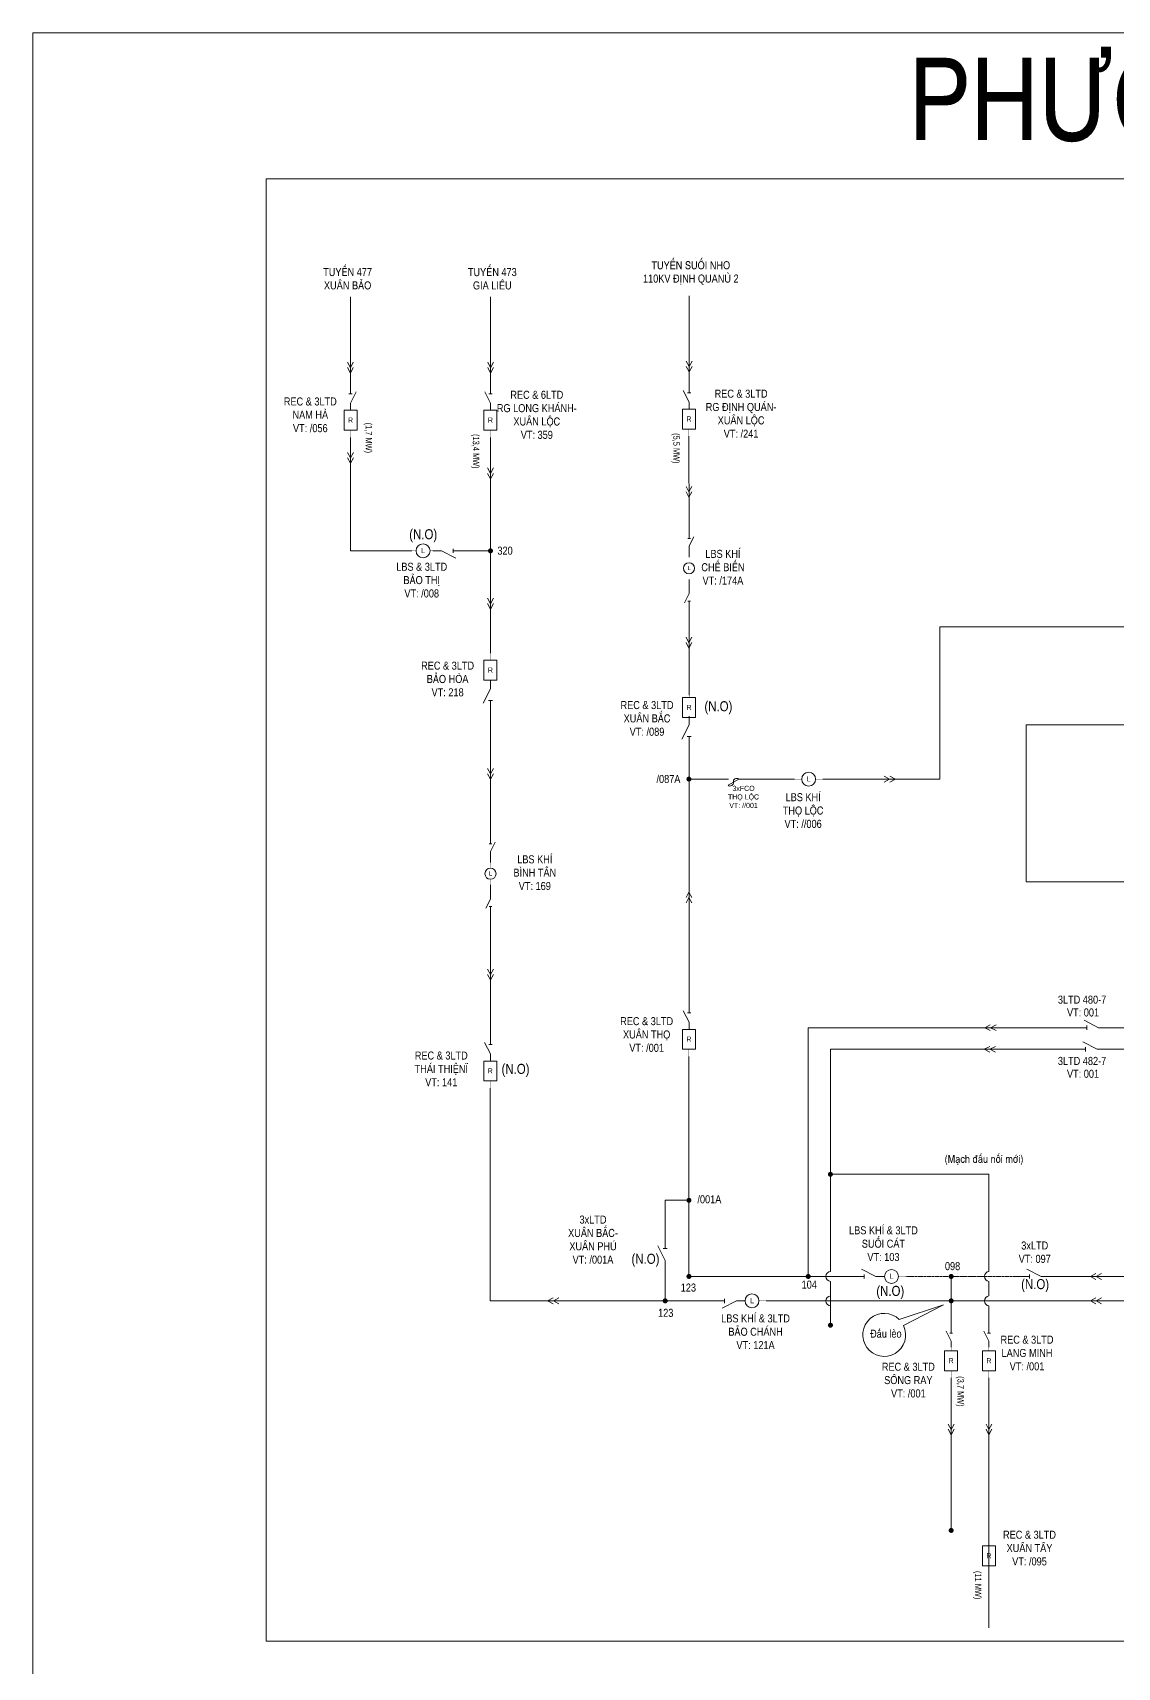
# Model space of a CAD drawing. Header units: inches. Extents: x 2152 to 4977, y -3144 to -873.
# Drawn here: x 4314.4 to 4600.9, y -2669.5 to -2238 of the extents above; entities that cross this region are included whole.
import ezdxf
from ezdxf.enums import TextEntityAlignment as Align

# ---------------------------------------------------------------- set-up
doc = ezdxf.new("R2010")
doc.units = ezdxf.units.IN
doc.header["$LTSCALE"] = 0.2
doc.header["$MEASUREMENT"] = 0
doc.linetypes.add('DASHED', pattern=[0.75, 0.5, -0.25])
doc.layers.get('0').update_dxf_attribs({"lineweight": 5})
for name, color, linetype, lineweight in [('Cap ngam', 1, 'DASHED', 15), ('Day 22kV', 1, 'Continuous', 13), ('Khung', 7, 'Continuous', 13), ('Text', 7, 'Continuous', 9), ('Thiet bi', 3, 'Continuous', 9)]:
    doc.layers.add(name, color=color, linetype=linetype, lineweight=lineweight)
doc.styles.add('V-H-C', font='VHELVCN.TTF')
doc.styles.add('V-H-C-B', font='VHELVCB.TTF')

# ---------------------------------------------------------------- blocks, each defined once
blk = doc.blocks.new('ALTD')
at = {"color": 0}
for points in [[(3.38, 1.08), (1.27, 0), (0, 0)], [(2.99, 0.31), (2.99, -0.31)], [(2.99, 0), (4.73, 0)]]:
    blk.add_lwpolyline(points, dxfattribs=at)
blk = doc.blocks.new('FCO')
at = {"color": 0}
blk.add_lwpolyline([(0, 0, 0.707499), (0.8, 0.8, -0.707499), (1.6, 1.6, -5.301682)], format="xyb", dxfattribs=at)
blk.add_lwpolyline([(0, 0), (1.6, 1.6)], dxfattribs=at)

msp = doc.modelspace()

# ---------------------------------------------------------------- linework, layer by layer
at = {"layer": 'Cap ngam', "linetype": 'DASHED', "ltscale": 50, "elevation": 0.2}
msp.add_lwpolyline([(4617, -2500.63), (4614.25, -2500.63, 0.818695), (4610.22, -2500.63), (4598.18, -2500.63)], format="xyb", dxfattribs=at)
at = {"layer": 'Day 22kV'}
for p, q in [((4398.31, -2330.8, -0.44), (4398.31, -2307.73, -0.44)), ((4435.35, -2330.8, -0.44), (4435.35, -2307.73, -0.44)), ((4487.78, -2330.5, -0.44), (4487.78, -2307.42, -0.44)), ((4435.31, -2401.77, -0.44), (4435.31, -2344.79, -0.44)), ((4487.75, -2369.48, -0.44), (4487.73, -2344.49, -0.44)), ((4487.76, -2376.38, -0.44), (4487.75, -2374.92, -0.44)), ((4487.76, -2384.58, -0.44), (4487.75, -2382.33, -0.44)), ((4487.78, -2412.81, -0.44), (4487.76, -2390.02, -0.44)), ((4435.31, -2457.01, -0.44), (4435.3, -2455.55, -0.44)), ((4435.3, -2465.22, -0.44), (4435.3, -2462.96, -0.44)), ((4481.46, -2564.33, -0.44), (4481.46, -2572.75, -0.44)), ((4556.99, -2579.05, -0.44), (4556.99, -2566.3, -0.44)), ((4556.99, -2593.08, -0.44), (4556.99, -2633.33, -0.44)), ((4566.96, -2593.08, -0.44), (4566.96, -2659.02, -0.44))]:
    msp.add_line(p, q, dxfattribs=at)
msp.add_lwpolyline([(4376.03, -2276.51), (4922.03, -2276.51), (4922.03, -2662.61), (4376.03, -2662.61)], close=True, dxfattribs=at)
for points, elevation in [([(4398.36, -2344.79), (4398.36, -2374.74), (4414.52, -2374.74)], -0.44), ([(4428.58, -2374.74), (4435.31, -2374.74)], -0.44), ([(4645.37, -2394.77), (4554.02, -2394.77), (4554.02, -2435.01), (4523.07, -2435.01)], 0.2), ([(4487.78, -2435.01), (4498.16, -2435.01)], 0.2), ([(4500.88, -2435.01), (4515.63, -2435.01)], 0.2), ([(4612.19, -2472.94), (4612.19, -2572.75), (4508.1, -2572.75)], 0.2), ([(4589.68, -2500.63), (4519.23, -2500.63), (4519.23, -2566.3)], 0.2), ([(4589.37, -2506.34), (4525.11, -2506.34), (4525.11, -2564.97)], 0.2), ([(4609.91, -2506.34), (4597.87, -2506.34)], 0.2), ([(4530.9, -2566.3), (4487.73, -2566.3), (4487.73, -2508.2)], 0.2), ([(4494.04, -2572.75), (4435.26, -2572.75), (4435.26, -2516.58)], 0.2), ([(4525.11, -2539.34), (4566.96, -2539.34), (4566.96, -2564.97)], -0.44), ([(4481.46, -2555.83), (4481.46, -2546.19), (4487.73, -2546.19)], -0.44), ([(4525.11, -2567.62), (4525.11, -2579.17)], 0.2), ([(4566.96, -2567.62), (4566.96, -2571.42)], -0.44), ([(4566.96, -2574.07), (4566.96, -2579.05)], -0.44)]:
    msp.add_lwpolyline(points, dxfattribs=dict(at, elevation=elevation))
at = {"layer": 'Day 22kV', "const_width": 0.647}
for points, elevation in [([(4435.31, -2374.41, 1), (4435.31, -2375.08, 1), (4435.31, -2374.41, 2.414214)], -0.44), ([(4487.73, -2434.68, 1), (4487.73, -2435.35, 1), (4487.73, -2434.68, 2.414214)], 0.2), ([(4525.11, -2539, 1), (4525.11, -2539.67, 1), (4525.11, -2539, 2.414214)], -0.44), ([(4487.73, -2545.86, 1), (4487.73, -2546.53, 1), (4487.73, -2545.86, 2.414214)], -0.44), ([(4487.73, -2565.96, 1), (4487.73, -2566.63, 1), (4487.73, -2565.96, 2.414214)], 0.2), ([(4519.23, -2565.96, 1), (4519.23, -2566.63, 1), (4519.23, -2565.96, 2.414214)], -0.44), ([(4556.99, -2565.96, 1), (4556.99, -2566.63, 1), (4556.99, -2565.96, 2.414214)], -0.44), ([(4481.46, -2572.41, 1), (4481.46, -2573.08, 1), (4481.46, -2572.41, 2.414214)], -0.44), ([(4556.99, -2572.41, 1), (4556.99, -2573.08, 1), (4556.99, -2572.41, 2.414214)], -0.44), ([(4525.11, -2578.84, 1), (4525.11, -2579.51, 1), (4525.11, -2578.84, 2.414214)], -0.44), ([(4556.99, -2633, 1), (4556.99, -2633.67, 1), (4556.99, -2633, 2.414214)], -1.08)]:
    msp.add_lwpolyline(points, format="xyb", dxfattribs=dict(at, elevation=elevation))
at = {"layer": 'Day 22kV'}
for points, elevation in [([(4623.62, -2472.94), (4623.62, -2566.3), (4614.25, -2566.3, 0.818695), (4610.22, -2566.3), (4583.04, -2566.3)], 0.2), ([(4525.11, -2564.97), (4525.11, -2564.97, 0.899221), (4525.11, -2567.62)], 0.2), ([(4566.96, -2564.97), (4566.96, -2564.97, 0.899221), (4566.96, -2567.62)], -0.44), ([(4525.11, -2571.42), (4525.11, -2571.42, 0.899221), (4525.11, -2574.07)], 0.2), ([(4566.96, -2571.42), (4566.96, -2571.42, 0.899221), (4566.96, -2574.07)], -0.44)]:
    msp.add_lwpolyline(points, format="xyb", dxfattribs=dict(at, elevation=elevation))
msp.add_lwpolyline([(4543.27, -2577.68), (4554.92, -2573.76), (4544.41, -2579.27)], dxfattribs=at)
msp.add_arc((4539.3, -2581.73), 5.67, 45.5795, 25.7406, dxfattribs=at)
at = {"layer": 'Khung', "color": 1, "linetype": 'DASHED'}
msp.add_line((4574.54, -2566.3, -0.44), (4544.96, -2566.3, -0.44), dxfattribs=at)
at = {"layer": 'Khung'}
msp.add_lwpolyline([(4314.4, -2237.97), (4977.05, -2237.97), (4977.05, -3143.96), (4314.4, -3143.96)], close=True, dxfattribs=at)
at = {"layer": 'Khung', "elevation": 0.04}
msp.add_lwpolyline([(4576.83, -2420.64), (4774.49, -2420.64), (4774.49, -2462.12), (4576.83, -2462.12)], close=True, dxfattribs=at)
at = {"layer": 'Text', "color": 1, "linetype": 'Continuous'}
for p, q in [((4435.31, -2417.41, -0.44), (4435.31, -2450.11, -0.44)), ((4487.78, -2426.87, -0.44), (4487.78, -2494.21, -0.44)), ((4435.31, -2462.96, -0.44), (4435.31, -2465.22, -0.44)), ((4435.31, -2470.66, -0.44), (4435.31, -2502.59, -0.44))]:
    msp.add_line(p, q, dxfattribs=at)
at = {"layer": 'Thiet bi'}
for p, q in [((4398.31, -2326.42, -0.44), (4397.54, -2324.97, -0.44)), ((4398.31, -2326.42, -0.44), (4399.09, -2324.97, -0.44)), ((4435.35, -2326.42, -0.44), (4434.58, -2324.97, -0.44)), ((4435.35, -2326.42, -0.44), (4436.13, -2324.97, -0.44)), ((4487.78, -2326.12, -0.44), (4487, -2324.67, -0.44)), ((4487.78, -2326.12, -0.44), (4488.55, -2324.67, -0.44)), ((4398.31, -2327.84, -0.44), (4397.54, -2326.39, -0.44)), ((4398.31, -2327.84, -0.44), (4399.09, -2326.39, -0.44)), ((4435.35, -2327.84, -0.44), (4434.58, -2326.39, -0.44)), ((4435.35, -2327.84, -0.44), (4436.13, -2326.39, -0.44)), ((4487.78, -2327.54, -0.44), (4487, -2326.09, -0.44)), ((4487.78, -2327.54, -0.44), (4488.55, -2326.09, -0.44)), ((4398.36, -2350.21, -0.44), (4397.58, -2348.76, -0.44)), ((4398.36, -2351.64, -0.44), (4397.58, -2350.19, -0.44)), ((4398.36, -2350.21, -0.44), (4399.13, -2348.76, -0.44)), ((4398.36, -2351.64, -0.44), (4399.13, -2350.19, -0.44)), ((4435.31, -2354.33, -0.44), (4434.53, -2352.88, -0.44)), ((4435.31, -2355.76, -0.44), (4434.53, -2354.31, -0.44)), ((4435.31, -2354.33, -0.44), (4436.08, -2352.88, -0.44)), ((4435.31, -2355.76, -0.44), (4436.08, -2354.31, -0.44)), ((4487.74, -2359.19, -0.44), (4486.96, -2357.74, -0.44)), ((4487.74, -2360.61, -0.44), (4486.96, -2359.16, -0.44)), ((4487.74, -2359.19, -0.44), (4488.51, -2357.74, -0.44)), ((4487.74, -2360.61, -0.44), (4488.51, -2359.16, -0.44)), ((4435.31, -2388.7, -0.44), (4434.53, -2387.25, -0.44)), ((4435.31, -2390.12, -0.44), (4434.53, -2388.68, -0.44)), ((4435.31, -2388.7, -0.44), (4436.08, -2387.25, -0.44)), ((4435.31, -2390.12, -0.44), (4436.08, -2388.68, -0.44)), ((4487.74, -2399, -0.44), (4486.96, -2397.55, -0.44)), ((4487.74, -2400.43, -0.44), (4486.96, -2398.98, -0.44)), ((4487.74, -2399, -0.44), (4488.51, -2397.55, -0.44)), ((4487.74, -2400.43, -0.44), (4488.51, -2398.98, -0.44)), ((4435.31, -2433.62, -0.44), (4434.53, -2432.17, -0.44)), ((4435.31, -2435.05, -0.44), (4434.53, -2433.6, -0.44)), ((4435.31, -2433.62, -0.44), (4436.08, -2432.17, -0.44)), ((4435.31, -2435.05, -0.44), (4436.08, -2433.6, -0.44)), ((4540.73, -2435.01, 0.2), (4539.28, -2434.24, 0.2)), ((4540.73, -2435.01, 0.2), (4539.28, -2435.79, 0.2)), ((4542.25, -2435.01, 0.2), (4540.8, -2434.24, 0.2)), ((4542.25, -2435.01, 0.2), (4540.8, -2435.79, 0.2)), ((4487.74, -2464.83, -0.44), (4486.96, -2466.27, -0.44)), ((4487.74, -2466.25, -0.44), (4486.96, -2467.7, -0.44)), ((4487.74, -2464.83, -0.44), (4488.51, -2466.28, -0.44)), ((4487.74, -2466.25, -0.44), (4488.51, -2467.7, -0.44)), ((4435.31, -2486.61, -0.44), (4434.53, -2485.17, -0.44)), ((4435.31, -2486.61, -0.44), (4436.08, -2485.17, -0.44)), ((4435.31, -2488.04, -0.44), (4434.53, -2486.59, -0.44)), ((4435.31, -2488.04, -0.44), (4436.08, -2486.59, -0.44)), ((4565.88, -2500.63, 0.2), (4567.33, -2499.85, 0.2)), ((4565.88, -2500.63, 0.2), (4567.33, -2501.4, 0.2)), ((4567.41, -2500.63, 0.2), (4568.86, -2499.85, 0.2)), ((4567.41, -2500.63, 0.2), (4568.86, -2501.4, 0.2)), ((4565.72, -2506.34, 0.2), (4567.17, -2505.57, 0.2)), ((4565.72, -2506.34, 0.2), (4567.17, -2507.12, 0.2)), ((4567.24, -2506.34, 0.2), (4568.69, -2505.57, 0.2)), ((4567.24, -2506.34, 0.2), (4568.69, -2507.12, 0.2)), ((4593.76, -2566.3, 0.2), (4595.21, -2565.52, 0.2)), ((4593.76, -2566.3, 0.2), (4595.21, -2567.07, 0.2)), ((4595.28, -2566.3, 0.2), (4596.73, -2565.52, 0.2)), ((4595.28, -2566.3, 0.2), (4596.73, -2567.07, 0.2)), ((4450.41, -2572.75, 0.2), (4451.86, -2571.97, 0.2)), ((4450.41, -2572.75, 0.2), (4451.86, -2573.52, 0.2)), ((4451.93, -2572.75, 0.2), (4453.38, -2571.97, 0.2)), ((4451.93, -2572.75, 0.2), (4453.38, -2573.52, 0.2)), ((4593.76, -2572.75, 0.2), (4595.21, -2571.97, 0.2)), ((4593.76, -2572.75, 0.2), (4595.21, -2573.52, 0.2)), ((4595.28, -2572.75, 0.2), (4596.73, -2571.97, 0.2)), ((4595.28, -2572.75, 0.2), (4596.73, -2573.52, 0.2)), ((4556.99, -2606.71, -0.44), (4556.21, -2605.26, -0.44)), ((4556.99, -2606.71, -0.44), (4557.76, -2605.26, -0.44)), ((4566.96, -2606.71, -0.44), (4566.19, -2605.26, -0.44)), ((4566.96, -2606.71, -0.44), (4567.74, -2605.26, -0.44)), ((4556.99, -2608.1, -0.44), (4556.21, -2606.65, -0.44)), ((4556.99, -2608.1, -0.44), (4557.76, -2606.65, -0.44)), ((4566.96, -2608.1, -0.44), (4566.19, -2606.65, -0.44)), ((4566.96, -2608.1, -0.44), (4567.74, -2606.65, -0.44))]:
    msp.add_line(p, q, dxfattribs=at)
at = {"layer": 'Thiet bi', "lineweight": 20, "ltscale": 10}
for points, elevation in [([(4396.65, -2337.66), (4396.65, -2342.91), (4400.07, -2342.91), (4400.07, -2337.66), (4396.65, -2337.66)], -0.44), ([(4437.02, -2337.66), (4437.02, -2342.91), (4433.59, -2342.91), (4433.59, -2337.66), (4437.02, -2337.66)], -0.44), ([(4489.44, -2337.35), (4489.44, -2342.61), (4486.02, -2342.61), (4486.02, -2337.35), (4489.44, -2337.35)], -0.44), ([(4437.02, -2403.65), (4437.02, -2408.91), (4433.59, -2408.91), (4433.59, -2403.65), (4437.02, -2403.65)], -0.44), ([(4489.49, -2413.51), (4489.49, -2418.77), (4486.06, -2418.77), (4486.06, -2413.51), (4489.49, -2413.51)], -1.08), ([(4489.44, -2501.07), (4489.44, -2506.32), (4486.02, -2506.32), (4486.02, -2501.07), (4489.44, -2501.07)], -0.44), ([(4436.97, -2509.44), (4436.97, -2514.7), (4433.55, -2514.7), (4433.55, -2509.44), (4436.97, -2509.44)], -0.44), ([(4558.7, -2585.94), (4558.7, -2591.2), (4555.27, -2591.2), (4555.27, -2585.94), (4558.7, -2585.94)], -0.44), ([(4568.68, -2585.94), (4568.68, -2591.2), (4565.25, -2591.2), (4565.25, -2585.94), (4568.68, -2585.94)], -0.44), ([(4568.68, -2637.43), (4568.68, -2642.69), (4565.25, -2642.69), (4565.25, -2637.43), (4568.68, -2637.43)], -0.44)]:
    msp.add_lwpolyline(points, dxfattribs=dict(at, elevation=elevation))
at = {"layer": 'Thiet bi'}
for points, elevation in [([(4398.36, -2335.78, 0.064, 0.064, 0), (4398.36, -2337.66, 0.32, 0.32, 0)], -0.44), ([(4435.31, -2335.78, 0.064, 0.064, 0), (4435.31, -2337.66, 0.32, 0.32, 0)], -0.44), ([(4487.73, -2335.47, 0.064, 0.064, 0), (4487.73, -2337.35, 0.32, 0.32, 0)], -0.44), ([(4398.36, -2342.91, 0.064, 0.064, 0), (4398.36, -2344.79, 0.32, 0.32, 0)], -0.44), ([(4435.31, -2342.91, 0.064, 0.064, 0), (4435.31, -2344.79, 0.32, 0.32, 0)], -0.44), ([(4487.73, -2342.61, 0.064, 0.064, 0), (4487.73, -2344.49, 0.32, 0.32, 0)], -0.44), ([(4413.78, -2374.74, 0.064, 0.064, 0), (4415.66, -2374.74, 0.32, 0.32, 0)], -1.08), ([(4419.34, -2374.74, 0.064, 0.064, 0), (4421.22, -2374.74, 0.32, 0.32, 0)], -0.44), ([(4487.76, -2376.38, 0.0512, 0.0512, 0), (4487.76, -2377.88, 0.256, 0.256, 0)], -0.44), ([(4487.76, -2380.83, 0.0512, 0.0512, 0), (4487.76, -2382.33, 0.256, 0.256, 0)], -0.44), ([(4435.31, -2401.77, 0.064, 0.064, 0), (4435.31, -2403.65, 0.32, 0.32, 0)], -0.44), ([(4435.31, -2408.91, 0.064, 0.064, 0), (4435.31, -2410.79, 0.32, 0.32, 0)], -0.44), ([(4487.78, -2411.63, 0.064, 0.064, 0), (4487.78, -2413.51, 0.32, 0.32, 0)], -1.08), ([(4487.78, -2418.77, 0.064, 0.064, 0), (4487.78, -2420.65, 0.32, 0.32, 0)], -1.08), ([(4435.31, -2457.01, 0.0512, 0.0512, 0), (4435.31, -2458.52, 0.256, 0.256, 0)], -0.44), ([(4435.31, -2461.46, 0.0512, 0.0512, 0), (4435.31, -2462.96, 0.256, 0.256, 0)], -0.44), ([(4487.73, -2499.19, 0.064, 0.064, 0), (4487.73, -2501.07, 0.32, 0.32, 0)], -0.44), ([(4487.73, -2506.32, 0.064, 0.064, 0), (4487.73, -2508.2, 0.32, 0.32, 0)], -0.44), ([(4435.26, -2507.56, 0.064, 0.064, 0), (4435.26, -2509.44, 0.32, 0.32, 0)], -0.44), ([(4435.26, -2514.7, 0.064, 0.064, 0), (4435.26, -2516.58, 0.32, 0.32, 0)], -0.44), ([(4537.52, -2566.3, 0.064, 0.064, 0), (4539.4, -2566.3, 0.32, 0.32, 0)], -0.44), ([(4543.08, -2566.3, 0.064, 0.064, 0), (4544.96, -2566.3, 0.32, 0.32, 0)], -0.44), ([(4500.66, -2572.75, 0.064, 0.064, 0), (4502.54, -2572.75, 0.32, 0.32, 0)], -0.44), ([(4506.22, -2572.75, 0.064, 0.064, 0), (4508.1, -2572.75, 0.32, 0.32, 0)], 0.2), ([(4556.99, -2584.06, 0.064, 0.064, 0), (4556.99, -2585.94, 0.32, 0.32, 0)], -0.44), ([(4566.96, -2584.06, 0.064, 0.064, 0), (4566.96, -2585.94, 0.32, 0.32, 0)], -0.44), ([(4556.99, -2591.2, 0.064, 0.064, 0), (4556.99, -2593.08, 0.32, 0.32, 0)], -0.44), ([(4566.96, -2591.2, 0.064, 0.064, 0), (4566.96, -2593.08, 0.32, 0.32, 0)], -0.44), ([(4566.96, -2635.55, 0.064, 0.064, 0), (4566.96, -2637.43, 0.32, 0.32, 0)], -0.44), ([(4566.96, -2642.69, 0.064, 0.064, 0), (4566.96, -2644.57, 0.32, 0.32, 0)], -0.44)]:
    msp.add_lwpolyline(points, format="xyseb", dxfattribs=dict(at, elevation=elevation))
at = {"layer": 'Thiet bi', "color": 1, "elevation": 0.2}
for points in [[(4515.63, -2435.01, 0.064, 0.064, 0), (4517.51, -2435.01, 0.32, 0.32, 0)], [(4521.19, -2435.01, 0.064, 0.064, 0), (4523.07, -2435.01, 0.32, 0.32, 0)]]:
    msp.add_lwpolyline(points, format="xyseb", dxfattribs=at)
at = {"layer": 'Thiet bi', "lineweight": 20, "ltscale": 10}
for centre, radius in [((4417.5, -2374.74, -0.44), 1.84), ((4487.76, -2379.35, 0.07), 1.47), ((4435.31, -2459.99, 0.07), 1.47), ((4541.24, -2566.3, 0.2), 1.84), ((4504.38, -2572.75, 0.2), 1.84)]:
    msp.add_circle(centre, radius, dxfattribs=at)
at = {"layer": 'Thiet bi', "color": 1, "lineweight": 20, "ltscale": 10}
msp.add_circle((4519.35, -2435.01, 0.84), 1.84, dxfattribs=at)

# ---------------------------------------------------------------- block references
at = {"layer": 'Day 22kV', "yscale": 1.798227080179004, "zscale": 1.79822708017858}
for p, xscale, rotation in [((4420.08, -2374.74, -0.44), -1.798227080178549, 180.0000000000072), ((4502.54, -2572.75, 0.2), 1.798227080178549, 180)]:
    msp.add_blockref('ALTD', p, dxfattribs=dict(at, xscale=xscale, rotation=rotation))
at = {"layer": 'Day 22kV', "xscale": -1.798227080178549, "yscale": 1.798227080179004, "zscale": 1.79822708017858}
for p in [(4539.4, -2566.3, 0.2), (4583.04, -2566.3, 0.2)]:
    msp.add_blockref('ALTD', p, dxfattribs=at)
at = {"layer": 'Thiet bi'}
for name, p, xscale, yscale, zscale, rotation in [('ALTD', (4398.31, -2337.6, -0.44), -1.438581664143157, 1.438581664143157, 1.438581664142865, 270), ('ALTD', (4435.35, -2337.6, -0.44), 1.438581664143157, 1.438581664143157, 1.438581664142865, 90), ('ALTD', (4487.78, -2337.3, -0.44), 1.438581664143157, 1.438581664143157, 1.438581664142865, 90), ('ALTD', (4487.76, -2374.92, -0.44), -1.150865331314435, 1.150865331314435, 1.150865331314292, 269.9999999999774), ('ALTD', (4487.76, -2384.58, -0.44), -1.150865331314435, 1.150865331314435, 1.150865331314292, 89.99999999997739), ('ALTD', (4435.31, -2408.91, -0.44), -1.798227080178549, 1.798227080178549, 1.79822708017858, 90), ('ALTD', (4487.78, -2418.37, -0.44), -1.798227080178549, 1.798227080178549, 1.79822708017858, 90), ('FCO', (4500.88, -2435.01, 0.2), 1.438581664143154, 1.43858166414293, 1.438581664142865, 164.99999999999), ('ALTD', (4435.31, -2455.55, -0.44), -1.150865331314435, 1.150865331314435, 1.150865331314292, 269.9999999999774), ('ALTD', (4435.31, -2465.22, -0.44), -1.150865331314435, 1.150865331314435, 1.150865331314292, 89.99999999997739), ('ALTD', (4487.78, -2501.01, -0.44), 1.438581664143157, 1.438581664143157, 1.438581664142865, 90), ('ALTD', (4435.31, -2509.39, -0.44), 1.438581664143157, 1.438581664143157, 1.438581664142865, 90), ('ALTD', (4481.46, -2564.33, -0.44), 1.798227080179004, 1.798227080179004, 1.79822708017858, 90), ('ALTD', (4556.99, -2585, -0.44), 1.258758956125348, 1.258758956125348, 1.258758956125006, 90), ('ALTD', (4566.96, -2585, -0.44), 1.258758956125348, 1.258758956125348, 1.258758956125006, 90)]:
    msp.add_blockref(name, p, dxfattribs=dict(at, xscale=xscale, yscale=yscale, zscale=zscale, rotation=rotation))
at = {"layer": 'Thiet bi', "xscale": -1.798227080178549, "yscale": 1.798227080179004, "zscale": 1.79822708017858}
for p in [(4598.18, -2500.63, 0.2), (4597.87, -2506.34, 0.2)]:
    msp.add_blockref('ALTD', p, dxfattribs=at)

# ---------------------------------------------------------------- texts
at = {"layer": 'Text', "style": 'V-H-C-B'}
for s, p in [('(1,7 MW)', (4402.32, -2340.91, 0.2)), ('(13,4 MW)', (4430.66, -2343.92, 0.2)), ('(5,5 MW)', (4483.59, -2343.68, 0.2)), ('(3,7 MW)', (4558.66, -2592.63, 0.2)), ('(11 MW)', (4563.28, -2644.05, 0.2))]:
    msp.add_text(s, height=1.706, rotation=270, dxfattribs=at).set_placement(p)
at = {"layer": 'Text', "color": 1, "style": 'V-H-C-B'}
for p in [(4417.55, -2371.69, -0.44), (4495.51, -2417.09, 0.29), (4441.93, -2512.82, -0.44), (4476.25, -2562.96), (4579.16, -2569.64), (4540.91, -2571.43)]:
    msp.add_text('(N.O)', height=2.639, dxfattribs=at).set_placement(p, align=Align.CENTER)
at = {"layer": 'Text', "style": 'V-H-C'}
for s, p in [('3LTD 480-7', (4585.17, -2494.28, 0.2)), ('VT: 001', (4587.58, -2497.66, 0.2)), ('3LTD 482-7', (4585.17, -2510.46, 0.2)), ('VT: 001', (4587.58, -2513.85, 0.2))]:
    msp.add_text(s, height=2.113, dxfattribs=at).set_placement(p)
at = {"layer": 'Text', "attachment_point": 5, "style": 'V-H-C'}
for s, insert, char_height, width in [('PHÖÔNG AÙN 1.1', (4642.4, -2255.75, 3.7), 21.7149, 773.2879), ('TUYEÁN 477 \\PXUAÂN BAÛO', (4397.58, -2302.94, -0.44), 2.1129, 24.2559), ('TUYEÁN 473 \\PGIA LIEÂU', (4435.8, -2302.94, -0.44), 2.1129, 24.2559), ('TUYEÁN SUOÁI NHO\\P110KV ÑÒNH QUANÙ 2', (4488.22, -2301.41, -0.44), 2.1129, 24.2559), ('REC & 3LTD\\PNAM HAØ\\PVT: /056', (4387.73, -2338.86, -0.44), 2.113, 29.7747), ('REC & 6LTD\\PRG LONG KHAÙNH-\\PXUAÂN LOÄC\\PVT: 359', (4447.55, -2338.86, -0.44), 2.1129, 20.1484), ('REC & 3LTD\\PRG ÑÒNH QUAÙN-\\PXUAÂN LOÄC\\PVT: /241', (4501.5, -2338.56, -0.44), 2.1129, 24.2559), ('320', (4439.16, -2374.72, -0.44), 2.113, 24.2559), ('LBS KHÍ\\PCHEÁ BIEÁN\\PVT: /174A', (4496.71, -2379.09, -0.44), 2.113, 24.2559), ('LBS & 3LTD\\PBAÛO THÒ\\PVT: /008', (4417.15, -2382.49, -0.44), 2.113, 24.2559), ('REC & 3LTD\\PBAÛO HOØA\\PVT: 218', (4423.99, -2408.59, -0.44), 2.113, 24.2559), ('REC & 3LTD\\PXUAÂN BAÉC\\PVT: /089', (4476.66, -2419, -0.44), 2.113, 24.2559), ('/087A', (4482.32, -2434.99, 0.2), 2.113, 24.2559), ('3xFCO\\PTHOÏ LOÄC\\PVT: //001', (4502.15, -2439.72, 0.2), 1.349, 19.5), ('LBS KHÍ\\PTHOÏ LOÄC\\PVT: //006', (4517.89, -2443.32, 0.2), 2.113, 28.3633), ('LBS KHÍ\\PBÌNH TAÂN\\PVT: 169', (4447.02, -2459.72, -0.44), 2.113, 29.7747), ('REC & 3LTD\\PXUAÂN THOÏ\\PVT: /001', (4476.56, -2502.44, -0.44), 2.113, 24.2559), ('REC & 3LTD\\PTHAÙI THIEÄNÏ\\PVT: 141', (4422.32, -2511.5, -0.44), 2.1129, 24.2559), ('(Maïch ñaáu noái môùi)', (4565.66, -2535.56, 0.2), 2.1129, 24.2559), ('/001A', (4493.13, -2545.94, -0.44), 2.113, 24.2559), ('3xLTD\\PXUAÂN BAÉC-\\PXUAÂN PHUÙ\\PVT: /001A', (4462.39, -2556.59), 2.1129, 30.6578), ('LBS KHÍ & 3LTD\\PSUOÁI CAÙT\\PVT: 103', (4539.1, -2557.66, 0.2), 2.1129, 24.2559), ('3xLTD\\PVT: 097', (4579.06, -2559.9, 0.2), 2.113, 24.2559), ('098', (4557.36, -2563.58, -0.44), 2.113, 24.2559), ('104', (4519.5, -2568.47, -0.44), 2.113, 24.2559), ('123', (4487.58, -2569.25, -0.44), 2.113, 24.2559), ('123', (4481.6, -2575.91, -0.44), 2.113, 24.2559), ('LBS KHÍ & 3LTD\\PBAÛO CHAÙNH\\PVT: 121A', (4505.32, -2580.89, 0.2), 2.1129, 24.2559), ('Ñaáu leøo', (4539.74, -2581.42), 2.113, 24.2559), ('REC & 3LTD\\PLANG MINH\\PVT: /001', (4577.02, -2586.52, -0.44), 2.113, 24.2559), ('REC & 3LTD\\PSOÂNG RAY\\PVT: /001', (4545.68, -2593.67, -0.44), 2.113, 24.2559), ('REC & 3LTD\\PXUAÂN TAÂY\\PVT: /095', (4577.68, -2638.01, -0.44), 2.113, 24.2559)]:
    msp.add_mtext(s, dxfattribs=dict(at, insert=insert, char_height=char_height, width=width))
at = {"layer": 'Thiet bi', "attachment_point": 5, "style": 'V-H-C'}
for s, insert, char_height, width in [('R', (4398.35, -2340.24, -0.44), 1.35, 18.0356), ('R', (4435.3, -2340.24, -0.44), 1.35, 18.0356), ('R', (4487.72, -2339.94, -0.44), 1.35, 18.0356), ('L', (4417.53, -2374.68, -1.08), 1.35, 18.0356), ('L', (4487.79, -2379.3, -0.44), 1.08, 14.4285), ('R', (4435.3, -2406.23, -0.44), 1.35, 18.0356), ('R', (4487.77, -2416.1, -1.08), 1.35, 18.0356), ('L', (4435.34, -2459.94, -0.44), 1.08, 14.4285), ('R', (4487.72, -2503.65, -0.44), 1.35, 18.0356), ('R', (4435.25, -2512.03, -0.44), 1.35, 18.0356), ('L', (4541.28, -2566.23, -0.44), 1.35, 18.0356), ('L', (4504.42, -2572.68, -0.44), 1.35, 18.0356), ('R', (4556.98, -2588.53, -0.44), 1.35, 18.0356), ('R', (4566.95, -2588.53, -0.44), 1.35, 18.0356), ('R', (4566.95, -2640.02, -0.44), 1.35, 18.0356)]:
    msp.add_mtext(s, dxfattribs=dict(at, insert=insert, char_height=char_height, width=width))
at = {"layer": 'Thiet bi', "color": 1, "insert": (4519.38, -2434.95, 0.2), "char_height": 1.35, "width": 18.0356, "attachment_point": 5, "style": 'V-H-C'}
msp.add_mtext('L', dxfattribs=at)

doc.saveas('drawing.dxf')
